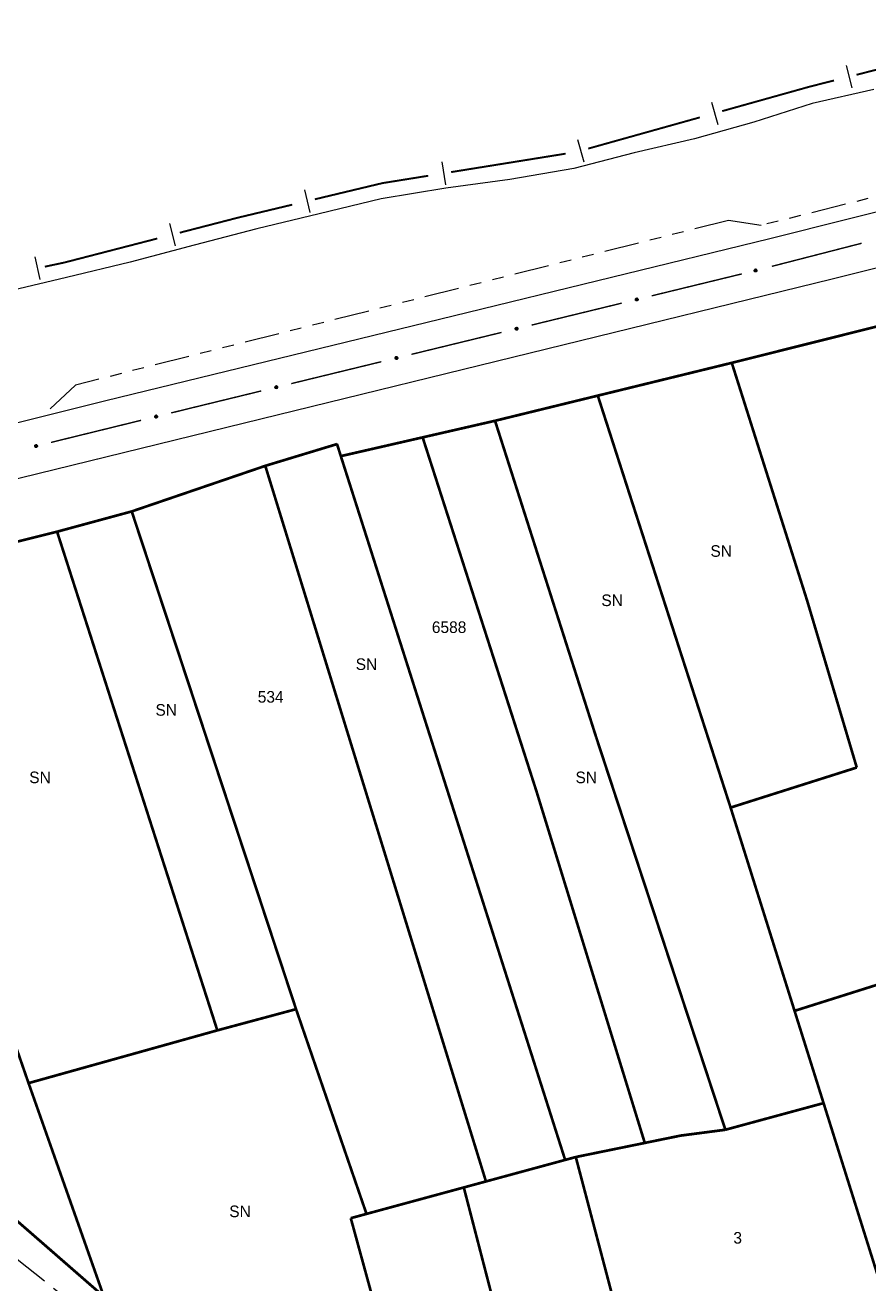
# Model space of a CAD drawing. Extents: x 205807 to 207855, y 4874692 to 4876446.
# Drawn here: x 206336.6 to 206445.7, y 4875947 to 4876109.8 of the extents above; entities that cross this region are included whole.
import ezdxf
from ezdxf.enums import TextEntityAlignment as Align

# ---------------------------------------------------------------- set-up
doc = ezdxf.new("R2010")
doc.units = 0
doc.header["$LTSCALE"] = 1.5
doc.header["$MEASUREMENT"] = 0
doc.linetypes.add('TRACO_25', pattern=[8, 3, -1, 1, -1, 1, -1])
for name, color, linetype in [('CD_MALHA_LOTES', 7, 'CONTINUOUS'), ('HD-CURSO-PERENE', 170, 'CONTINUOUS'), ('LM-LIM-SETORES-BAIRROS', 250, 'CONTINUOUS'), ('RU-QUADRA', 210, 'CONTINUOUS'), ('SV-EIXO-RUA-PAV', 20, 'CONTINUOUS'), ('SV-FX-DOM-EST', 20, 'CONTINUOUS'), ('SV-RUA-NAO-PAV', 7, 'CONTINUOUS'), ('SV-RUA-PAVIM', 7, 'CONTINUOUS'), ('Th_NmrPort', 1, 'CONTINUOUS')]:
    doc.layers.add(name, color=color, linetype=linetype)

msp = doc.modelspace()

# ---------------------------------------------------------------- linework, layer by layer
at = {"layer": 'CD_MALHA_LOTES', "linetype": 'Continuous', "const_width": 0.35, "flags": 128}
for points in [[(206447.654783, 4876071.091783), (206428.0025, 4876066.167769)], [(206428.0025, 4876066.167769), (206410.666568, 4876061.926669)], [(206444.173432, 4876013.819271), (206437.743782, 4876035.441527), (206428.0025, 4876066.167769)], [(206410.666568, 4876061.926669), (206397.371393, 4876058.674109)], [(206427.849542, 4876008.641494), (206410.666568, 4876061.926669)], [(206397.371393, 4876058.674109), (206388.006905, 4876056.527553)], [(206410.445354, 4876017.785612), (206397.371393, 4876058.674109)], [(206388.006905, 4876056.527553), (206377.422663, 4876054.101402)], [(206416.747876, 4875965.259348), (206402.727173, 4876010.76981), (206388.006905, 4876056.527553)], [(206376.932196, 4876055.661174), (206367.649242, 4876052.844273)], [(206377.422663, 4876054.101402), (206376.932196, 4876055.661174)], [(206367.649242, 4876052.844273), (206350.371028, 4876046.948808)], [(206396.199288, 4875960.278702), (206367.649242, 4876052.844273)], [(206406.44457, 4875963.061955), (206377.422663, 4876054.101402)], [(206350.371028, 4876046.948808), (206340.712492, 4876044.325802)], [(206371.629976, 4875982.563199), (206350.371028, 4876046.948808)], [(206340.712492, 4876044.325802), (206314.573626, 4876037.816309)], [(206361.442934, 4875979.82205), (206340.712492, 4876044.325802)], [(206292.82318, 4876038.087376), (206314.601509, 4875973.419116), (206346.765748, 4875945.385258)], [(206337.021039, 4875972.995631), (206314.573626, 4876037.816309)], [(206427.174381, 4875966.96319), (206410.445354, 4876017.785612)], [(206427.849542, 4876008.641494), (206444.173432, 4876013.819271)], [(206436.12336, 4875982.344132), (206427.849542, 4876008.641494)], [(206436.12336, 4875982.344132), (206453.348128, 4875987.783217)], [(206371.629976, 4875982.563199), (206361.442934, 4875979.82205)], [(206380.742495, 4875956.079679), (206371.629976, 4875982.563199)], [(206439.876672, 4875970.411506), (206439.160728, 4875972.690211), (206436.12336, 4875982.344132)], [(206337.021039, 4875972.995631), (206361.442934, 4875979.82205)], [(206346.765748, 4875945.385258), (206337.021039, 4875972.995631)], [(206427.174381, 4875966.96319), (206439.876672, 4875970.411506)], [(206447.56866, 4875945.929468), (206439.876672, 4875970.411506)], [(206416.747876, 4875965.259348), (206421.408726, 4875966.211426), (206427.174381, 4875966.96319)], [(206407.820461, 4875963.435733), (206416.747876, 4875965.259348)], [(206406.44457, 4875963.061955), (206407.820461, 4875963.435733)], [(206414.704586, 4875937.324973), (206407.820461, 4875963.435733)], [(206396.199288, 4875960.278702), (206406.44457, 4875963.061955)], [(206393.33052, 4875959.499367), (206396.199288, 4875960.278702)], [(206380.742495, 4875956.079679), (206393.33052, 4875959.499367)], [(206400.10078, 4875933.40543), (206393.33052, 4875959.499367)], [(206378.708697, 4875955.527173), (206380.742495, 4875956.079679)], [(206385.822457, 4875929.573244), (206378.708697, 4875955.527173)]]:
    msp.add_lwpolyline(points, dxfattribs=at)
at = {"layer": 'HD-CURSO-PERENE', "linetype": 'Continuous'}
msp.add_polyline3d([(206446.395454, 4876101.511657, 2.231678), (206438.411741, 4876099.699665, 2.231678), (206430.858574, 4876097.316781, 2.231678), (206423.169991, 4876095.158901, 2.231678), (206415.378317, 4876093.338128, 2.231678), (206407.55405, 4876091.309053, 2.231678), (206399.299304, 4876089.87492, 2.231678), (206390.997485, 4876088.777671, 2.231678), (206382.630816, 4876087.384067, 2.231678), (206374.638742, 4876085.443843, 2.231678), (206366.542679, 4876083.520068, 2.231678), (206358.462105, 4876081.411849, 2.231678), (206350.149121, 4876079.184308, 2.231678), (206341.940933, 4876077.228913, 2.231678), (206334.877829, 4876075.525484, 2.231678)], dxfattribs=at)
at = {"layer": 'LM-LIM-SETORES-BAIRROS', "const_width": 0.25}
for points in [[(206458.676801, 4876107.117301), (206444.13679, 4876103.431101)], [(206438.072886, 4876101.893773), (206426.762853, 4876098.729797)], [(206438.320786, 4876101.95662), (206438.072886, 4876101.893773)], [(206441.228788, 4876102.69386), (206438.320786, 4876101.95662)], [(206423.873773, 4876097.921578), (206409.428373, 4876093.880485)], [(206406.505405, 4876093.22663), (206391.695658, 4876090.845163)], [(206388.733708, 4876090.36887), (206382.80981, 4876089.416283)], [(206382.798054, 4876089.414393), (206374.056279, 4876087.324608)], [(206382.80981, 4876089.416283), (206382.798054, 4876089.414393)], [(206371.138494, 4876086.62709), (206364.33033, 4876084.999549)], [(206364.078984, 4876084.939463), (206356.583653, 4876083.002467)], [(206364.33033, 4876084.999549), (206364.078984, 4876084.939463)], [(206353.679076, 4876082.251846), (206342.060767, 4876079.249362)], [(206341.64131, 4876079.140963), (206339.130415, 4876078.608349)], [(206342.060767, 4876079.249362), (206341.64131, 4876079.140963)]]:
    msp.add_lwpolyline(points, dxfattribs=at)
at = {"layer": 'LM-LIM-SETORES-BAIRROS'}
for points in [[(206442.798836, 4876104.639355), (206443.536076, 4876101.731353)], [(206425.395717, 4876099.904931), (206426.203935, 4876097.015851)], [(206408.061237, 4876095.055619), (206408.869456, 4876092.166539)], [(206390.470195, 4876092.167373), (206390.946488, 4876089.205424)], [(206372.734925, 4876088.550994), (206373.432443, 4876085.63321)], [(206355.24015, 4876084.204549), (206355.990771, 4876081.299972)], [(206337.840925, 4876079.868196), (206338.463438, 4876076.933494)]]:
    msp.add_lwpolyline(points, dxfattribs=at)
at = {"layer": 'RU-QUADRA', "linetype": 'Continuous', "const_width": 0.18, "flags": 128}
msp.add_lwpolyline([(206447.654783, 4876071.091783), (206428.0025, 4876066.167769), (206410.666568, 4876061.926669), (206397.371393, 4876058.674109), (206388.006905, 4876056.527553), (206377.422663, 4876054.101402), (206376.932196, 4876055.661174), (206367.649242, 4876052.844273), (206350.371028, 4876046.948808), (206340.712492, 4876044.325802), (206314.573626, 4876037.816309), (206313.140527, 4876043.313369), (206292.82318, 4876038.087376), (206294.633251, 4876032.893443), (206314.601509, 4875973.419116), (206346.765748, 4875945.385258)], dxfattribs=at)
at = {"layer": 'SV-EIXO-RUA-PAV', "const_width": 0.18}
for points in [[(206444.807015, 4876081.639487), (206433.185432, 4876078.649702)], [(206429.305868, 4876077.675885), (206417.646584, 4876074.836679)], [(206413.760156, 4876073.890277), (206402.100872, 4876071.05107)], [(206398.214444, 4876070.104668), (206386.55516, 4876067.265461)], [(206382.668732, 4876066.319059), (206371.009448, 4876063.479853)], [(206367.12302, 4876062.533451), (206359.350163, 4876060.640646)], [(206359.04086, 4876060.565327), (206355.46529, 4876059.687886)], [(206359.350163, 4876060.640646), (206359.04086, 4876060.565327)], [(206351.58055, 4876058.734576), (206339.926332, 4876055.874645)]]:
    msp.add_lwpolyline(points, dxfattribs=at)
at = {"layer": 'SV-EIXO-RUA-PAV'}
for points in [[(206431.235161, 4876078.032399), (206431.210337, 4876077.990259), (206431.180385, 4876077.959118), (206431.147927, 4876077.940335), (206431.114917, 4876077.931216), (206431.080096, 4876077.925691), (206431.04376, 4876077.927865), (206431.003965, 4876077.939212), (206430.961518, 4876077.963818), (206430.931634, 4876077.996598), (206430.911517, 4876078.027434), (206430.900026, 4876078.061307), (206430.895225, 4876078.095224), (206430.898732, 4876078.132893), (206430.910625, 4876078.173109), (206430.9364, 4876078.215192), (206430.965974, 4876078.24552), (206430.997845, 4876078.262863), (206431.031972, 4876078.2742), (206431.06759, 4876078.279415), (206431.103246, 4876078.277075), (206431.143715, 4876078.265028), (206431.184914, 4876078.239038), (206431.2155, 4876078.209886), (206431.233286, 4876078.178267), (206431.24369, 4876078.144417), (206431.249657, 4876078.109559), (206431.248992, 4876078.072942), (206431.235161, 4876078.032399)], [(206415.869016, 4876074.290518), (206415.844192, 4876074.248378), (206415.814239, 4876074.217237), (206415.781782, 4876074.198454), (206415.748772, 4876074.189335), (206415.713951, 4876074.183809), (206415.677615, 4876074.185984), (206415.63782, 4876074.19733), (206415.595373, 4876074.221936), (206415.565489, 4876074.254716), (206415.545372, 4876074.285552), (206415.533881, 4876074.319425), (206415.52908, 4876074.353342), (206415.532587, 4876074.391012), (206415.54448, 4876074.431227), (206415.570255, 4876074.47331), (206415.599829, 4876074.503639), (206415.6317, 4876074.520982), (206415.665827, 4876074.532318), (206415.701444, 4876074.537533), (206415.7371, 4876074.535193), (206415.77757, 4876074.523146), (206415.818769, 4876074.497156), (206415.849354, 4876074.468005), (206415.867141, 4876074.436385), (206415.877545, 4876074.402536), (206415.883512, 4876074.367678), (206415.882846, 4876074.331061), (206415.869016, 4876074.290518)], [(206400.323304, 4876070.504909), (206400.29848, 4876070.462769), (206400.268527, 4876070.431628), (206400.23607, 4876070.412845), (206400.20306, 4876070.403726), (206400.168239, 4876070.3982), (206400.131902, 4876070.400375), (206400.092108, 4876070.411722), (206400.049661, 4876070.436327), (206400.019777, 4876070.469108), (206399.99966, 4876070.499943), (206399.988169, 4876070.533816), (206399.983368, 4876070.567734), (206399.986875, 4876070.605403), (206399.998768, 4876070.645618), (206400.024542, 4876070.687702), (206400.054116, 4876070.71803), (206400.085988, 4876070.735373), (206400.120115, 4876070.74671), (206400.155732, 4876070.751925), (206400.191388, 4876070.749585), (206400.231858, 4876070.737538), (206400.273057, 4876070.711547), (206400.303642, 4876070.682396), (206400.321428, 4876070.650777), (206400.331833, 4876070.616927), (206400.337799, 4876070.582069), (206400.337134, 4876070.545452), (206400.323304, 4876070.504909)], [(206384.777592, 4876066.7193), (206384.752767, 4876066.67716), (206384.722815, 4876066.646019), (206384.690357, 4876066.627236), (206384.657348, 4876066.618117), (206384.622526, 4876066.612592), (206384.58619, 4876066.614766), (206384.546396, 4876066.626113), (206384.503949, 4876066.650719), (206384.474064, 4876066.683499), (206384.453947, 4876066.714335), (206384.442457, 4876066.748208), (206384.437656, 4876066.782125), (206384.441163, 4876066.819794), (206384.453055, 4876066.86001), (206384.47883, 4876066.902093), (206384.508404, 4876066.932421), (206384.540276, 4876066.949765), (206384.574403, 4876066.961101), (206384.61002, 4876066.966316), (206384.645676, 4876066.963976), (206384.686145, 4876066.951929), (206384.727344, 4876066.925939), (206384.75793, 4876066.896788), (206384.775716, 4876066.865168), (206384.78612, 4876066.831319), (206384.792087, 4876066.796461), (206384.791422, 4876066.759844), (206384.777592, 4876066.7193)], [(206369.23188, 4876062.933692), (206369.207055, 4876062.891552), (206369.177103, 4876062.860411), (206369.144645, 4876062.841628), (206369.111636, 4876062.832509), (206369.076814, 4876062.826983), (206369.040478, 4876062.829158), (206369.000683, 4876062.840505), (206368.958237, 4876062.86511), (206368.928352, 4876062.89789), (206368.908235, 4876062.928726), (206368.896745, 4876062.962599), (206368.891944, 4876062.996516), (206368.895451, 4876063.034186), (206368.907343, 4876063.074401), (206368.933118, 4876063.116484), (206368.962692, 4876063.146813), (206368.994564, 4876063.164156), (206369.02869, 4876063.175492), (206369.064308, 4876063.180707), (206369.099964, 4876063.178367), (206369.140433, 4876063.16632), (206369.181632, 4876063.14033), (206369.212218, 4876063.111179), (206369.230004, 4876063.079559), (206369.240408, 4876063.04571), (206369.246375, 4876063.010852), (206369.24571, 4876062.974235), (206369.23188, 4876062.933692)], [(206353.688696, 4876059.138565), (206353.663946, 4876059.096381), (206353.634049, 4876059.065187), (206353.601625, 4876059.046347), (206353.568631, 4876059.037169), (206353.53382, 4876059.031582), (206353.49748, 4876059.033692), (206353.457665, 4876059.044968), (206353.415175, 4876059.069498), (206353.385232, 4876059.102225), (206353.365061, 4876059.133025), (206353.35351, 4876059.166877), (206353.348648, 4876059.200786), (206353.352088, 4876059.238461), (206353.363909, 4876059.278698), (206353.389609, 4876059.320827), (206353.419129, 4876059.351208), (206353.45097, 4876059.368608), (206353.485077, 4876059.380005), (206353.520685, 4876059.385283), (206353.556345, 4876059.383006), (206353.596836, 4876059.371031), (206353.638081, 4876059.345114), (206353.668718, 4876059.316018), (206353.686561, 4876059.28443), (206353.697025, 4876059.250599), (206353.703054, 4876059.215752), (206353.702454, 4876059.179133), (206353.688696, 4876059.138565)], [(206338.149738, 4876055.325324), (206338.124989, 4876055.28314), (206338.095092, 4876055.251946), (206338.062668, 4876055.233106), (206338.029674, 4876055.223928), (206337.994863, 4876055.21834), (206337.958523, 4876055.22045), (206337.918708, 4876055.231726), (206337.876218, 4876055.256257), (206337.846275, 4876055.288983), (206337.826103, 4876055.319783), (206337.814552, 4876055.353636), (206337.809691, 4876055.387545), (206337.813131, 4876055.42522), (206337.824952, 4876055.465457), (206337.850652, 4876055.507586), (206337.880172, 4876055.537967), (206337.912013, 4876055.555366), (206337.946119, 4876055.566763), (206337.981728, 4876055.572042), (206338.017388, 4876055.569765), (206338.057878, 4876055.55779), (206338.099124, 4876055.531873), (206338.129761, 4876055.502776), (206338.147603, 4876055.471189), (206338.158068, 4876055.437358), (206338.164097, 4876055.40251), (206338.163496, 4876055.365892), (206338.149738, 4876055.325324)]]:
    msp.add_lwpolyline(points, close=True, dxfattribs=at)
for points in [[(206431.2155, 4876078.209886), (206430.895225, 4876078.095224)], [(206431.184914, 4876078.239038), (206430.898732, 4876078.132893)], [(206431.233286, 4876078.178267), (206430.900026, 4876078.061307)], [(206431.220839, 4876078.194003), (206430.900439, 4876078.079466)], [(206431.197861, 4876078.224922), (206430.901326, 4876078.116197)], [(206431.235862, 4876078.161147), (206430.906862, 4876078.047325)], [(206431.160946, 4876078.249638), (206430.907515, 4876078.154218)], [(206431.143715, 4876078.265028), (206430.910625, 4876078.173109)], [(206431.24369, 4876078.144417), (206430.911517, 4876078.027434)], [(206431.243253, 4876078.125028), (206430.926831, 4876078.01146)], [(206431.118693, 4876078.267437), (206430.93094, 4876078.196437)], [(206431.249657, 4876078.109559), (206430.931634, 4876077.996598)], [(206431.103246, 4876078.277075), (206430.9364, 4876078.215192)], [(206431.244695, 4876078.090269), (206430.951134, 4876077.980864)], [(206431.081351, 4876078.2766), (206430.957305, 4876078.232349)], [(206431.248992, 4876078.072942), (206430.961518, 4876077.963818)], [(206431.06759, 4876078.279415), (206430.965974, 4876078.24552)], [(206431.240834, 4876078.054219), (206430.985721, 4876077.954176)], [(206431.235161, 4876078.032399), (206431.003965, 4876077.939212)], [(206431.220707, 4876078.009995), (206431.030948, 4876077.935698)], [(206431.210337, 4876077.990259), (206431.04376, 4876077.927865)], [(206431.193339, 4876077.972433), (206431.070296, 4876077.929831)], [(206431.180385, 4876077.959118), (206431.080096, 4876077.925691)], [(206415.849354, 4876074.468005), (206415.52908, 4876074.353342)], [(206415.818769, 4876074.497156), (206415.532587, 4876074.391012)], [(206415.867141, 4876074.436385), (206415.533881, 4876074.319425)], [(206415.854694, 4876074.452121), (206415.534294, 4876074.337585)], [(206415.831716, 4876074.48304), (206415.535181, 4876074.374315)], [(206415.869716, 4876074.419265), (206415.540717, 4876074.305443)], [(206415.7948, 4876074.507756), (206415.54137, 4876074.412337)], [(206415.77757, 4876074.523146), (206415.54448, 4876074.431227)], [(206415.877545, 4876074.402536), (206415.545372, 4876074.285552)], [(206415.877108, 4876074.383146), (206415.560686, 4876074.269579)], [(206415.752547, 4876074.525555), (206415.564795, 4876074.454555)], [(206415.883512, 4876074.367678), (206415.565489, 4876074.254716)], [(206415.7371, 4876074.535193), (206415.570255, 4876074.47331)], [(206415.87855, 4876074.348388), (206415.584989, 4876074.238983)], [(206415.715206, 4876074.534719), (206415.59116, 4876074.490468)], [(206415.882846, 4876074.331061), (206415.595373, 4876074.221936)], [(206415.701444, 4876074.537533), (206415.599829, 4876074.503639)], [(206415.874689, 4876074.312338), (206415.619576, 4876074.212295)], [(206415.869016, 4876074.290518), (206415.63782, 4876074.19733)], [(206415.854562, 4876074.268113), (206415.664803, 4876074.193816)], [(206415.844192, 4876074.248378), (206415.677615, 4876074.185984)], [(206415.827194, 4876074.230552), (206415.70415, 4876074.187949)], [(206415.814239, 4876074.217237), (206415.713951, 4876074.183809)], [(206400.303642, 4876070.682396), (206399.983368, 4876070.567734)], [(206400.273057, 4876070.711547), (206399.986875, 4876070.605403)], [(206400.321428, 4876070.650777), (206399.988169, 4876070.533816)], [(206400.308981, 4876070.666513), (206399.988582, 4876070.551976)], [(206400.286004, 4876070.697432), (206399.989468, 4876070.588707)], [(206400.324004, 4876070.633657), (206399.995005, 4876070.519835)], [(206400.249088, 4876070.722148), (206399.995658, 4876070.626728)], [(206400.231858, 4876070.737538), (206399.998768, 4876070.645618)], [(206400.331833, 4876070.616927), (206399.99966, 4876070.499943)], [(206400.331395, 4876070.597538), (206400.014973, 4876070.48397)], [(206400.206835, 4876070.739946), (206400.019083, 4876070.668947)], [(206400.337799, 4876070.582069), (206400.019777, 4876070.469108)], [(206400.191388, 4876070.749585), (206400.024542, 4876070.687702)], [(206400.332838, 4876070.562779), (206400.039277, 4876070.453374)], [(206400.169494, 4876070.74911), (206400.045447, 4876070.704859)], [(206400.337134, 4876070.545452), (206400.049661, 4876070.436327)], [(206400.155732, 4876070.751925), (206400.054116, 4876070.71803)], [(206400.328977, 4876070.526729), (206400.073864, 4876070.426686)], [(206400.323304, 4876070.504909), (206400.092108, 4876070.411722)], [(206400.308849, 4876070.482504), (206400.119091, 4876070.408207)], [(206400.29848, 4876070.462769), (206400.131902, 4876070.400375)], [(206400.281482, 4876070.444943), (206400.158438, 4876070.402341)], [(206400.268527, 4876070.431628), (206400.168239, 4876070.3982)], [(206384.75793, 4876066.896788), (206384.437656, 4876066.782125)], [(206384.727344, 4876066.925939), (206384.441163, 4876066.819794)], [(206384.775716, 4876066.865168), (206384.442457, 4876066.748208)], [(206384.763269, 4876066.880904), (206384.44287, 4876066.766368)], [(206384.740292, 4876066.911823), (206384.443756, 4876066.803098)], [(206384.778292, 4876066.848048), (206384.449292, 4876066.734226)], [(206384.703376, 4876066.936539), (206384.449946, 4876066.841119)], [(206384.686145, 4876066.951929), (206384.453055, 4876066.86001)], [(206384.78612, 4876066.831319), (206384.453947, 4876066.714335)], [(206384.785683, 4876066.811929), (206384.469261, 4876066.698361)], [(206384.661123, 4876066.954338), (206384.473371, 4876066.883338)], [(206384.792087, 4876066.796461), (206384.474064, 4876066.683499)], [(206384.645676, 4876066.963976), (206384.47883, 4876066.902093)], [(206384.787125, 4876066.77717), (206384.493565, 4876066.667765)], [(206384.623782, 4876066.963502), (206384.499735, 4876066.919251)], [(206384.791422, 4876066.759844), (206384.503949, 4876066.650719)], [(206384.61002, 4876066.966316), (206384.508404, 4876066.932421)], [(206384.783265, 4876066.74112), (206384.528151, 4876066.641078)], [(206384.777592, 4876066.7193), (206384.546396, 4876066.626113)], [(206384.763137, 4876066.696896), (206384.573379, 4876066.622599)], [(206384.752767, 4876066.67716), (206384.58619, 4876066.614766)], [(206384.73577, 4876066.659335), (206384.612726, 4876066.616732)], [(206384.722815, 4876066.646019), (206384.622526, 4876066.612592)], [(206369.212218, 4876063.111179), (206368.891944, 4876062.996516)], [(206369.181632, 4876063.14033), (206368.895451, 4876063.034186)], [(206369.230004, 4876063.079559), (206368.896745, 4876062.962599)], [(206369.217557, 4876063.095295), (206368.897158, 4876062.980759)], [(206369.194579, 4876063.126214), (206368.898044, 4876063.017489)], [(206369.23258, 4876063.062439), (206368.90358, 4876062.948617)], [(206369.157664, 4876063.15093), (206368.904234, 4876063.055511)], [(206369.140433, 4876063.16632), (206368.907343, 4876063.074401)], [(206369.240408, 4876063.04571), (206368.908235, 4876062.928726)], [(206369.239971, 4876063.02632), (206368.923549, 4876062.912753)], [(206369.115411, 4876063.168729), (206368.927658, 4876063.097729)], [(206369.246375, 4876063.010852), (206368.928352, 4876062.89789)], [(206369.099964, 4876063.178367), (206368.933118, 4876063.116484)], [(206369.241413, 4876062.991562), (206368.947852, 4876062.882157)], [(206369.078069, 4876063.177893), (206368.954023, 4876063.133642)], [(206369.24571, 4876062.974235), (206368.958237, 4876062.86511)], [(206369.064308, 4876063.180707), (206368.962692, 4876063.146813)], [(206369.237552, 4876062.955512), (206368.982439, 4876062.855469)], [(206369.23188, 4876062.933692), (206369.000683, 4876062.840505)], [(206369.217425, 4876062.911287), (206369.027667, 4876062.83699)], [(206369.207055, 4876062.891552), (206369.040478, 4876062.829158)], [(206369.190057, 4876062.873726), (206369.067014, 4876062.831123)], [(206369.177103, 4876062.860411), (206369.076814, 4876062.826983)], [(206353.668718, 4876059.316018), (206353.348648, 4876059.200786)], [(206353.638081, 4876059.345114), (206353.352088, 4876059.238461)], [(206353.686561, 4876059.28443), (206353.35351, 4876059.166877)], [(206353.674086, 4876059.300144), (206353.35389, 4876059.185038)], [(206353.651053, 4876059.331022), (206353.354712, 4876059.22177)], [(206353.689167, 4876059.267314), (206353.36037, 4876059.152908)], [(206353.614094, 4876059.355672), (206353.360834, 4876059.259802)], [(206353.596836, 4876059.371031), (206353.363909, 4876059.278698)], [(206353.697025, 4876059.250599), (206353.365061, 4876059.133025)], [(206353.696622, 4876059.231209), (206353.380403, 4876059.117078)], [(206353.571809, 4876059.373396), (206353.384183, 4876059.302062)], [(206353.703054, 4876059.215752), (206353.385232, 4876059.102225)], [(206353.556345, 4876059.383006), (206353.389609, 4876059.320827)], [(206353.698126, 4876059.196452), (206353.40476, 4876059.086526)], [(206353.534451, 4876059.382493), (206353.410484, 4876059.338022)], [(206353.702454, 4876059.179133), (206353.415175, 4876059.069498)], [(206353.520685, 4876059.385283), (206353.419129, 4876059.351208)], [(206353.694329, 4876059.160396), (206353.439395, 4876059.0599)], [(206353.688696, 4876059.138565), (206353.457665, 4876059.044968)], [(206353.674281, 4876059.116135), (206353.484655, 4876059.041501)], [(206353.663946, 4876059.096381), (206353.49748, 4876059.033692)], [(206353.64698, 4876059.078526), (206353.524012, 4876059.035704)], [(206353.634049, 4876059.065187), (206353.53382, 4876059.031582)], [(206338.129761, 4876055.502776), (206337.809691, 4876055.387545)], [(206338.099124, 4876055.531873), (206337.813131, 4876055.42522)], [(206338.147603, 4876055.471189), (206337.814552, 4876055.353636)], [(206338.135128, 4876055.486902), (206337.814933, 4876055.371797)], [(206338.112096, 4876055.51778), (206337.815754, 4876055.408528)], [(206338.15021, 4876055.454073), (206337.821413, 4876055.339667)], [(206338.075136, 4876055.542431), (206337.821876, 4876055.446561)], [(206338.057878, 4876055.55779), (206337.824952, 4876055.465457)], [(206338.158068, 4876055.437358), (206337.826103, 4876055.319783)], [(206338.157665, 4876055.417967), (206337.841445, 4876055.303837)], [(206338.032852, 4876055.560154), (206337.845226, 4876055.488821)], [(206338.164097, 4876055.40251), (206337.846275, 4876055.288983)], [(206338.017388, 4876055.569765), (206337.850652, 4876055.507586)], [(206338.159169, 4876055.383211), (206337.865803, 4876055.273284)], [(206337.995494, 4876055.569252), (206337.871527, 4876055.52478)], [(206338.163496, 4876055.365892), (206337.876218, 4876055.256257)], [(206337.981728, 4876055.572042), (206337.880172, 4876055.537967)], [(206338.155372, 4876055.347154), (206337.900437, 4876055.246658)], [(206338.149738, 4876055.325324), (206337.918708, 4876055.231726)], [(206338.135323, 4876055.302894), (206337.945697, 4876055.22826)], [(206338.124989, 4876055.28314), (206337.958523, 4876055.22045)], [(206338.108023, 4876055.265284), (206337.985055, 4876055.222463)], [(206338.095092, 4876055.251946), (206337.994863, 4876055.21834)]]:
    msp.add_lwpolyline(points, dxfattribs=at)
at = {"layer": 'SV-FX-DOM-EST', "linetype": 'TRACO_25'}
msp.add_polyline3d([(206614.818417, 4876138.398031, 4.020215), (206601.190897, 4876133.033144, 4.105754), (206581.797809, 4876126.360484, 4.191293), (206566.010226, 4876121.22867, 4.331265), (206565.995898, 4876118.968055, 4.331265), (206563.25633, 4876118.016985, 4.331265), (206563.213267, 4876116.926904, 4.331265), (206559.130726, 4876116.502264, 4.331265), (206550.680846, 4876113.970639, 4.331265), (206542.543716, 4876111.670248, 4.331265), (206534.135173, 4876109.611436, 4.354594), (206524.340526, 4876106.964922, 4.354594), (206512.552859, 4876104.19007, 4.447909), (206431.797495, 4876083.949422, 4.502342), (206427.573892, 4876084.591548, 4.502342), (206343.086328, 4876063.291555, 4.642315), (206338.74542, 4876059.189474, 4.650091)], dxfattribs=at)
at = {"layer": 'SV-RUA-NAO-PAV', "linetype": 'TRACO_25'}
msp.add_polyline3d([(206512.093955, 4875959.175449, 3.227038), (206473.154918, 4875949.426933, 3.164828), (206441.858432, 4875941.519064, 3.452549), (206413.740646, 4875934.199769, 3.452549), (206369.27615, 4875922.127665, 3.732494), (206357.601017, 4875933.830284, 3.958005), (206354.109954, 4875936.008671, 3.973558), (206350.898061, 4875937.857266, 3.98911), (206348.471002, 4875939.911163, 4.027991), (206333.124016, 4875952.101394, 4.136859), (206316.019387, 4875968.202697, 4.315712), (206313.937739, 4875970.720179, 4.323489), (206311.844191, 4875974.70474, 4.385699), (206290.581395, 4876032.027484, 4.595657), (206288.573892, 4876039.587689, 4.549)], dxfattribs=at)
at = {"layer": 'SV-RUA-PAVIM', "linetype": 'Continuous'}
for points in [[(206780.998006, 4876207.651891, 4.460478), (206774.994869, 4876204.458567, 4.036037), (206763.675017, 4876198.136947, 3.811333), (206721.90002, 4876174.911602, 4.144635), (206705.230713, 4876166.408327, 4.144635), (206695.141268, 4876161.366035, 4.144635), (206678.61778, 4876153.495487, 4.167964), (206665.140469, 4876147.472643, 4.222397), (206648.146108, 4876140.060916, 4.339041), (206633.564847, 4876134.186769, 4.339041), (206616.213467, 4876127.882752, 4.409028), (206598.413965, 4876121.588537, 4.525671), (206583.883098, 4876116.563945, 4.525671), (206568.495081, 4876111.230124, 4.541224), (206553.180299, 4876106.328906, 4.541224), (206538.418703, 4876101.786228, 4.541224), (206527.662381, 4876098.654536, 4.541224), (206508.442461, 4876093.808964, 4.572329), (206440.981061, 4876076.986508, 4.650091), (206367.081922, 4876058.874992, 4.758959), (206324.798946, 4876048.517756, 4.86005), (206288.573892, 4876039.587689, 4.86005)], [(206617.37894, 4876135.421696, 4.42458), (206603.609011, 4876130.642586, 4.463461), (206592.498333, 4876126.71065, 4.479014), (206578.776666, 4876122.019529, 4.479014), (206566.160699, 4876117.804996, 4.479014), (206555.795627, 4876114.359099, 4.479014), (206545.975806, 4876111.295824, 4.479014), (206535.355684, 4876108.219705, 4.479014), (206523.726499, 4876104.883062, 4.479014), (206511.50573, 4876101.765223, 4.479014), (206498.147857, 4876098.38737, 4.525671), (206473.995376, 4876092.495253, 4.712301), (206432.921033, 4876082.221383, 4.758959), (206391.951442, 4876072.203625, 4.758959), (206347.001886, 4876061.239742, 4.758959), (206338.74542, 4876059.189474, 4.758959), (206305.88771, 4876051.030163, 4.758959), (206272.053604, 4876042.84381, 4.758959), (206236.432528, 4876033.806807, 4.805616)]]:
    msp.add_polyline3d(points, dxfattribs=at)

# ---------------------------------------------------------------- texts
at = {"layer": 'Th_NmrPort', "color": 1}
for s, p in [('SN', (206425.239658, 4876041.829497)), ('SN', (206411.128345, 4876035.454902)), ('6588', (206389.19908, 4876031.974651)), ('SN', (206379.344234, 4876027.188012)), ('534', (206366.673718, 4876022.964507)), ('SN', (206353.440069, 4876021.275105)), ('SN', (206337.109182, 4876012.546527)), ('SN', (206407.782503, 4876012.546527)), ('SN', (206362.985166, 4875956.407063)), ('3', (206428.207567, 4875952.984477))]:
    msp.add_text(s, height=1.5, dxfattribs=at).set_placement(p, align=Align.MIDDLE_LEFT)

doc.saveas('drawing.dxf')
